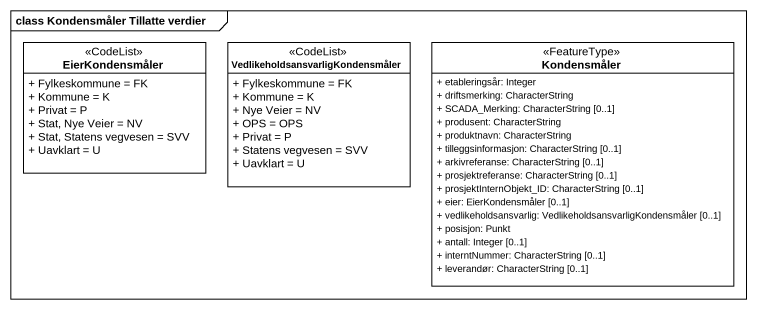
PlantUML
@startuml
mainframe class Kondensmåler Tillatte verdier
hide circle
hide empty members
skinparam classAttributeIconSize 0
class EierKondensmåler <<CodeList>> {
  + Fylkeskommune = FK
  + Kommune = K
  + Privat = P
  + Stat, Nye Veier = NV
  + Stat, Statens vegvesen = SVV
  + Uavklart = U
}
class "VedlikeholdsansvarligKondensmåler" as VedlikeholdsansvarligKondens <<CodeList>> {
  + Fylkeskommune = FK
  + Kommune = K
  + Nye Veier = NV
  + OPS = OPS
  + Privat = P
  + Statens vegvesen = SVV
  + Uavklart = U
}
class Kondensmåler <<FeatureType>> {
  + etableringsår: Integer
  + driftsmerking: CharacterString
  + SCADA_Merking: CharacterString [0..1]
  + produsent: CharacterString
  + produktnavn: CharacterString
  + tilleggsinformasjon: CharacterString [0..1]
  + arkivreferanse: CharacterString [0..1]
  + prosjektreferanse: CharacterString [0..1]
  + prosjektInternObjekt_ID: CharacterString [0..1]
  + eier: EierKondensmåler [0..1]
  + vedlikeholdsansvarlig: VedlikeholdsansvarligKondensmåler [0..1]
  + posisjon: Punkt
  + antall: Integer [0..1]
  + interntNummer: CharacterString [0..1]
  + leverandør: CharacterString [0..1]
}
@enduml
